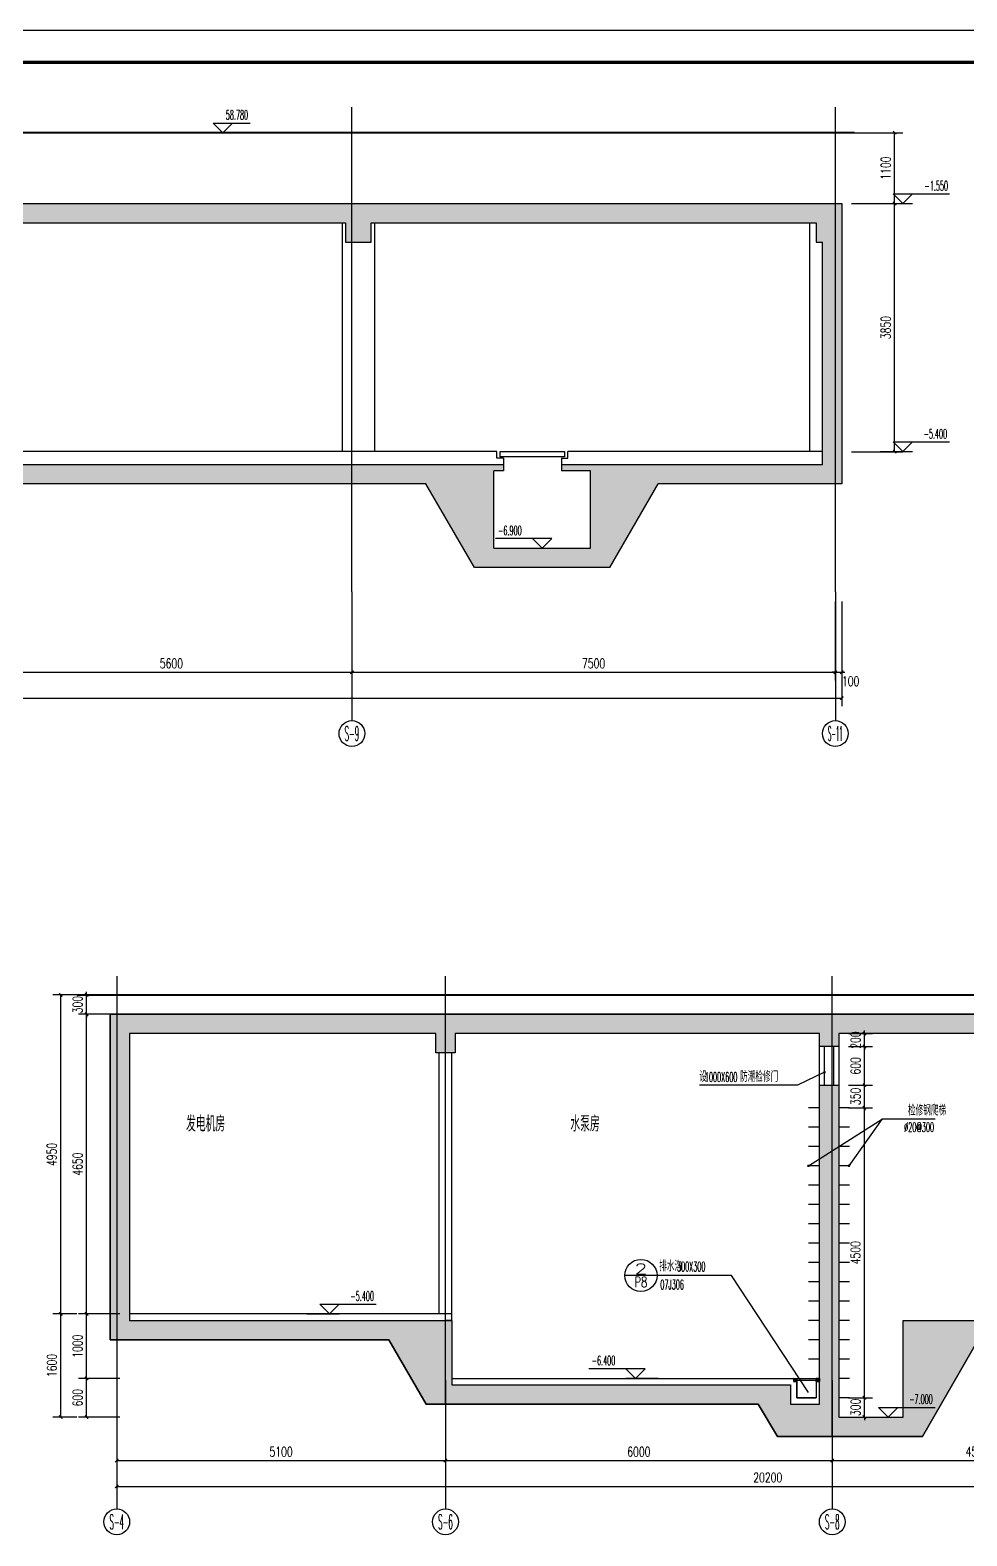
# Model space of a CAD drawing. Extents: x 0 to 2037025, y -2738621 to 0.
# Drawn here: x 1042357 to 1056890, y -1441393 to -1418026 of the extents above; entities that cross this region are included whole.
import ezdxf
from ezdxf.enums import TextEntityAlignment as Align

# ---------------------------------------------------------------- set-up
doc = ezdxf.new("R2010")
doc.units = 0
doc.header["$LTSCALE"] = 10
doc.header["$MEASUREMENT"] = 0
doc.linetypes.add('DOTE', pattern=[2.42, 2, -0.2, 0.02, -0.2])
for name, color, linetype in [('AXIS', 3, 'Continuous'), ('AXIS_TEXT', 7, 'Continuous'), ('DIM_ELEV', 3, 'Continuous'), ('DIM_IDEN', 3, 'Continuous'), ('DIM_LEAD', 3, 'Continuous'), ('DOTE', 1, 'DOTE'), ('PUB_DIM', 3, 'Continuous'), ('PUB_HATCH', 252, 'Continuous'), ('PUB_TEXT', 7, 'Continuous'), ('WALL', 4, 'Continuous'), ('WINDOW', 2, 'Continuous'), ('图框', 142, 'Continuous'), ('批量导出图层', 1, 'Continuous'), ('抹灰', 25, 'Continuous')]:
    doc.layers.add(name, color=color, linetype=linetype)
doc.styles.add('_TCH_AXIS', font='COMPLEX', dxfattribs={"bigfont": 'GBCBIG'})
doc.styles.add('_TCH_DIM', font='SIMPLEX.shx', dxfattribs={"width": 0.7, "bigfont": 'GBCBIG.shx'})
doc.styles.add('_TCH_DIM_T3', font='simplex_.ttf', dxfattribs={"width": 0.705882, "bigfont": 'GBCBIG'})
doc.styles.add('_TCH_LABEL', font='COMPLEX', dxfattribs={"bigfont": 'GBCBIG'})
doc.styles.add('COMPLEX', font='COMPLEX')
doc.dimstyles.new('_TCH_ARCH&&50', dxfattribs={"dimtxt": 148.75, "dimasz": 50, "dimexe": 125, "dimexo": 150, "dimgap": 63.125, "dimtad": 1, "dimdec": 0, "dimzin": 0, "dimdsep": 46, "dimtxsty": '_TCH_DIM_T3', "dimblk": 'ARCHTICK', "dimcen": 0.09, "dimclrt": 7, "dimazin": 2, "dimtfac": 1, "dimtdec": 0, "dimtix": 1, "dimtmove": 2, "dimatfit": 3, "dimfxl": 0, "dimtolj": 1, "dimtzin": 0, "dimarcsym": 0})

# ---------------------------------------------------------------- blocks, each defined once
blk = doc.blocks.new('图框A0')
at = {"layer": '图框'}
blk.add_lwpolyline([(0, 0), (0, 84100), (118900, 84100), (118900, 0)], close=True, dxfattribs=at)
at = {"layer": '图框', "const_width": 100}
blk.add_lwpolyline([(2500, 1000), (117900, 1000), (117900, 83100), (2500, 83100)], close=True, dxfattribs=at)
blk = doc.blocks.new('*X13')
at = {"color": 0}
for p, q in [((184345, 120324), (184495, 120474)), ((184345, 120387), (184432, 120474)), ((184345, 120451), (184368, 120474)), ((184345, 120366), (184453, 120474)), ((184345, 120430), (184389, 120474)), ((184367, 120324), (184517, 120474)), ((184409, 120324), (184545, 120460)), ((184430, 120324), (184545, 120439)), ((184473, 120324), (184545, 120396)), ((184494, 120324), (184545, 120375)), ((184536, 120324), (184545, 120333))]:
    blk.add_line(p, q, dxfattribs=at)
blk = doc.blocks.new('_ArchTick')
at = {"color": 0, "linetype": 'ByBlock', "const_width": 0.4}
blk.add_lwpolyline([(-0.5, -0.5), (0.5, 0.5)], dxfattribs=at)
blk = doc.blocks.new('*D361')
at = {"layer": 'AXIS', "color": 0, "lineweight": -2, "transparency": 16777216}
for p, q in [((1043701, -1439125), (1043701, -1440350)), ((1048801, -1439125), (1048801, -1440350)), ((1043701, -1440225), (1048801, -1440225))]:
    blk.add_line(p, q, dxfattribs=at)
at = {"layer": 'Defpoints', "color": 0, "transparency": 16777216}
for p in [(1043701, -1438975), (1048801, -1438975), (1048801, -1440225)]:
    blk.add_point(p, dxfattribs=at)
at = {"layer": 'AXIS', "color": 0, "lineweight": -2, "transparency": 16777216, "xscale": 50, "yscale": 50, "zscale": 50, "rotation": 180}
blk.add_blockref('_ArchTick', (1043701, -1440225), dxfattribs=at)
at = {"layer": 'AXIS', "color": 0, "lineweight": -2, "transparency": 16777216, "xscale": 50, "yscale": 50, "zscale": 50}
blk.add_blockref('_ArchTick', (1048801, -1440225), dxfattribs=at)
at = {"layer": 'AXIS', "color": 7, "transparency": 16777216, "insert": (1046251, -1440087), "char_height": 148.8, "attachment_point": 5, "style": '_TCH_DIM_T3'}
blk.add_mtext('\\A1;5100', dxfattribs=at)
blk = doc.blocks.new('*D362')
at = {"layer": 'AXIS', "color": 0, "lineweight": -2, "transparency": 16777216}
for p, q in [((1048801, -1439125), (1048801, -1440350)), ((1054801, -1439125), (1054801, -1440350)), ((1048801, -1440225), (1054801, -1440225))]:
    blk.add_line(p, q, dxfattribs=at)
at = {"layer": 'Defpoints', "color": 0, "transparency": 16777216}
for p in [(1048801, -1438975), (1054801, -1438975), (1054801, -1440225)]:
    blk.add_point(p, dxfattribs=at)
at = {"layer": 'AXIS', "color": 0, "lineweight": -2, "transparency": 16777216, "xscale": 50, "yscale": 50, "zscale": 50, "rotation": 180}
blk.add_blockref('_ArchTick', (1048801, -1440225), dxfattribs=at)
at = {"layer": 'AXIS', "color": 0, "lineweight": -2, "transparency": 16777216, "xscale": 50, "yscale": 50, "zscale": 50}
blk.add_blockref('_ArchTick', (1054801, -1440225), dxfattribs=at)
at = {"layer": 'AXIS', "color": 7, "transparency": 16777216, "insert": (1051801, -1440087), "char_height": 148.8, "attachment_point": 5, "style": '_TCH_DIM_T3'}
blk.add_mtext('\\A1;6000', dxfattribs=at)
blk = doc.blocks.new('*D363')
at = {"layer": 'AXIS', "color": 0, "lineweight": -2, "transparency": 16777216}
for p, q in [((1054801, -1439125), (1054801, -1440350)), ((1059301, -1439125), (1059301, -1440350)), ((1054801, -1440225), (1059301, -1440225))]:
    blk.add_line(p, q, dxfattribs=at)
at = {"layer": 'Defpoints', "color": 0, "transparency": 16777216}
for p in [(1054801, -1438975), (1059301, -1438975), (1059301, -1440225)]:
    blk.add_point(p, dxfattribs=at)
at = {"layer": 'AXIS', "color": 0, "lineweight": -2, "transparency": 16777216, "xscale": 50, "yscale": 50, "zscale": 50, "rotation": 180}
blk.add_blockref('_ArchTick', (1054801, -1440225), dxfattribs=at)
at = {"layer": 'AXIS', "color": 0, "lineweight": -2, "transparency": 16777216, "xscale": 50, "yscale": 50, "zscale": 50}
blk.add_blockref('_ArchTick', (1059301, -1440225), dxfattribs=at)
at = {"layer": 'AXIS', "color": 7, "transparency": 16777216, "insert": (1057051, -1440085), "char_height": 148.8, "attachment_point": 5, "style": '_TCH_DIM_T3'}
blk.add_mtext('\\A1;4500', dxfattribs=at)
blk = doc.blocks.new('*D365')
at = {"layer": 'AXIS', "color": 0, "lineweight": -2, "transparency": 16777216}
for p, q in [((1043701, -1439125), (1043701, -1440750)), ((1063901, -1439125), (1063901, -1440750)), ((1043701, -1440625), (1063901, -1440625))]:
    blk.add_line(p, q, dxfattribs=at)
at = {"layer": 'Defpoints', "color": 0, "transparency": 16777216}
for p in [(1043701, -1438975), (1063901, -1438975), (1063901, -1440625)]:
    blk.add_point(p, dxfattribs=at)
at = {"layer": 'AXIS', "color": 0, "lineweight": -2, "transparency": 16777216, "xscale": 50, "yscale": 50, "zscale": 50, "rotation": 180}
blk.add_blockref('_ArchTick', (1043701, -1440625), dxfattribs=at)
at = {"layer": 'AXIS', "color": 0, "lineweight": -2, "transparency": 16777216, "xscale": 50, "yscale": 50, "zscale": 50}
blk.add_blockref('_ArchTick', (1063901, -1440625), dxfattribs=at)
at = {"layer": 'AXIS', "color": 7, "transparency": 16777216, "insert": (1053801, -1440487), "char_height": 148.8, "attachment_point": 5, "style": '_TCH_DIM_T3'}
blk.add_mtext('\\A1;20200', dxfattribs=at)
blk = doc.blocks.new('*D373')
at = {"layer": 'AXIS', "color": 0, "lineweight": -2, "transparency": 16777216}
for p, q in [((1041749, -1426892), (1041749, -1428117)), ((1047349, -1426892), (1047349, -1428117)), ((1041749, -1427992), (1047349, -1427992))]:
    blk.add_line(p, q, dxfattribs=at)
at = {"layer": 'Defpoints', "color": 0, "transparency": 16777216}
for p in [(1041749, -1426742), (1047349, -1426742), (1047349, -1427992)]:
    blk.add_point(p, dxfattribs=at)
at = {"layer": 'AXIS', "color": 0, "lineweight": -2, "transparency": 16777216, "xscale": 50, "yscale": 50, "zscale": 50, "rotation": 180}
blk.add_blockref('_ArchTick', (1041749, -1427992), dxfattribs=at)
at = {"layer": 'AXIS', "color": 0, "lineweight": -2, "transparency": 16777216, "xscale": 50, "yscale": 50, "zscale": 50}
blk.add_blockref('_ArchTick', (1047349, -1427992), dxfattribs=at)
at = {"layer": 'AXIS', "color": 7, "transparency": 16777216, "insert": (1044549, -1427854), "char_height": 148.8, "attachment_point": 5, "style": '_TCH_DIM_T3'}
blk.add_mtext('\\A1;5600', dxfattribs=at)
blk = doc.blocks.new('*D374')
at = {"layer": 'AXIS', "color": 0, "lineweight": -2, "transparency": 16777216}
for p, q in [((1047349, -1426892), (1047349, -1428117)), ((1054849, -1426892), (1054849, -1428117)), ((1047349, -1427992), (1054849, -1427992))]:
    blk.add_line(p, q, dxfattribs=at)
at = {"layer": 'Defpoints', "color": 0, "transparency": 16777216}
for p in [(1047349, -1426742), (1054849, -1426742), (1054849, -1427992)]:
    blk.add_point(p, dxfattribs=at)
at = {"layer": 'AXIS', "color": 0, "lineweight": -2, "transparency": 16777216, "xscale": 50, "yscale": 50, "zscale": 50, "rotation": 180}
blk.add_blockref('_ArchTick', (1047349, -1427992), dxfattribs=at)
at = {"layer": 'AXIS', "color": 0, "lineweight": -2, "transparency": 16777216, "xscale": 50, "yscale": 50, "zscale": 50}
blk.add_blockref('_ArchTick', (1054849, -1427992), dxfattribs=at)
at = {"layer": 'AXIS', "color": 7, "transparency": 16777216, "insert": (1051099, -1427854), "char_height": 148.8, "attachment_point": 5, "style": '_TCH_DIM_T3'}
blk.add_mtext('\\A1;7500', dxfattribs=at)
blk = doc.blocks.new('*D375')
at = {"layer": 'AXIS', "color": 0, "lineweight": -2, "transparency": 16777216}
for p, q in [((1054849, -1426892), (1054849, -1428117)), ((1054949, -1426892), (1054949, -1428117)), ((1054849, -1427992), (1054799, -1427992)), ((1054849, -1427992), (1054949, -1427992)), ((1054949, -1427992), (1054999, -1427992))]:
    blk.add_line(p, q, dxfattribs=at)
at = {"layer": 'Defpoints', "color": 0, "transparency": 16777216}
for p in [(1054849, -1426742), (1054949, -1426742), (1054949, -1427992)]:
    blk.add_point(p, dxfattribs=at)
at = {"layer": 'AXIS', "color": 0, "lineweight": -2, "transparency": 16777216, "xscale": 50, "yscale": 50, "zscale": 50}
blk.add_blockref('_ArchTick', (1054849, -1427992), dxfattribs=at)
at = {"layer": 'AXIS', "color": 0, "lineweight": -2, "transparency": 16777216, "xscale": 50, "yscale": 50, "zscale": 50, "rotation": 180}
blk.add_blockref('_ArchTick', (1054949, -1427992), dxfattribs=at)
at = {"layer": 'AXIS', "color": 7, "transparency": 16777216, "insert": (1055087, -1428130), "char_height": 148.8, "attachment_point": 5, "style": '_TCH_DIM_T3'}
blk.add_mtext('\\A1;100', dxfattribs=at)
blk = doc.blocks.new('*D376')
at = {"layer": 'AXIS', "color": 0, "lineweight": -2, "transparency": 16777216}
for p, q in [((1021049, -1426892), (1021049, -1428517)), ((1054949, -1426892), (1054949, -1428517)), ((1021049, -1428392), (1054949, -1428392))]:
    blk.add_line(p, q, dxfattribs=at)
at = {"layer": 'Defpoints', "color": 0, "transparency": 16777216}
for p in [(1021049, -1426742), (1054949, -1426742), (1054949, -1428392)]:
    blk.add_point(p, dxfattribs=at)
at = {"layer": 'AXIS', "color": 0, "lineweight": -2, "transparency": 16777216, "xscale": 50, "yscale": 50, "zscale": 50, "rotation": 180}
blk.add_blockref('_ArchTick', (1021049, -1428392), dxfattribs=at)
at = {"layer": 'AXIS', "color": 0, "lineweight": -2, "transparency": 16777216, "xscale": 50, "yscale": 50, "zscale": 50}
blk.add_blockref('_ArchTick', (1054949, -1428392), dxfattribs=at)
at = {"layer": 'AXIS', "color": 7, "transparency": 16777216, "insert": (1037999, -1428254), "char_height": 148.8, "attachment_point": 5, "style": '_TCH_DIM_T3'}
blk.add_mtext('\\A1;33900', dxfattribs=at)
blk = doc.blocks.new('*D563')
at = {"layer": 'Defpoints', "color": 0, "transparency": 16777216}
for p in [(1054949, -1419618), (1055769, -1419618), (1054949, -1420718)]:
    blk.add_point(p, dxfattribs=at)
at = {"layer": 'PUB_DIM', "color": 0, "lineweight": -2, "transparency": 16777216}
for p, q in [((1055099, -1419618), (1055894, -1419618)), ((1055769, -1420718), (1055769, -1419618)), ((1055099, -1420718), (1055894, -1420718))]:
    blk.add_line(p, q, dxfattribs=at)
at = {"layer": 'PUB_DIM', "color": 0, "lineweight": -2, "transparency": 16777216, "xscale": 50, "yscale": 50, "zscale": 50}
for p, rotation in [((1055769, -1419618), 90), ((1055769, -1420718), 270)]:
    blk.add_blockref('_ArchTick', p, dxfattribs=dict(at, rotation=rotation))
at = {"layer": 'PUB_DIM', "color": 7, "transparency": 16777216, "insert": (1055631, -1420168), "char_height": 148.8, "attachment_point": 5, "rotation": 90, "style": '_TCH_DIM_T3'}
blk.add_mtext('\\A1;1100', dxfattribs=at)
blk = doc.blocks.new('*D564')
at = {"layer": 'Defpoints', "color": 0, "transparency": 16777216}
for p in [(1054949, -1420718), (1055769, -1420718), (1054949, -1424568)]:
    blk.add_point(p, dxfattribs=at)
at = {"layer": 'PUB_DIM', "color": 0, "lineweight": -2, "transparency": 16777216}
for p, q in [((1055099, -1420718), (1055894, -1420718)), ((1055769, -1424568), (1055769, -1420718)), ((1055099, -1424568), (1055894, -1424568))]:
    blk.add_line(p, q, dxfattribs=at)
at = {"layer": 'PUB_DIM', "color": 0, "lineweight": -2, "transparency": 16777216, "xscale": 50, "yscale": 50, "zscale": 50}
for p, rotation in [((1055769, -1420718), 90), ((1055769, -1424568), 270)]:
    blk.add_blockref('_ArchTick', p, dxfattribs=dict(at, rotation=rotation))
at = {"layer": 'PUB_DIM', "color": 7, "transparency": 16777216, "insert": (1055631, -1422643), "char_height": 148.8, "attachment_point": 5, "rotation": 90, "style": '_TCH_DIM_T3'}
blk.add_mtext('\\A1;3850', dxfattribs=at)
blk = doc.blocks.new('*D606')
at = {"layer": 'Defpoints', "color": 0, "transparency": 16777216}
for p in [(1054901, -1433599), (1055301, -1433599), (1054901, -1433799)]:
    blk.add_point(p, dxfattribs=at)
at = {"layer": 'PUB_DIM', "color": 0, "lineweight": -2, "transparency": 16777216}
for p, q in [((1055301, -1433599), (1055301, -1433549)), ((1055051, -1433599), (1055426, -1433599)), ((1055301, -1433799), (1055301, -1433599)), ((1055051, -1433799), (1055426, -1433799)), ((1055301, -1433799), (1055301, -1433849))]:
    blk.add_line(p, q, dxfattribs=at)
at = {"layer": 'PUB_DIM', "color": 0, "lineweight": -2, "transparency": 16777216, "xscale": 50, "yscale": 50, "zscale": 50}
for p, rotation in [((1055301, -1433599), 270), ((1055301, -1433799), 90)]:
    blk.add_blockref('_ArchTick', p, dxfattribs=dict(at, rotation=rotation))
at = {"layer": 'PUB_DIM', "color": 7, "transparency": 16777216, "insert": (1055163, -1433699), "char_height": 148.8, "attachment_point": 5, "rotation": 90, "style": '_TCH_DIM_T3'}
blk.add_mtext('\\A1;200', dxfattribs=at)
blk = doc.blocks.new('*D607')
at = {"layer": 'Defpoints', "color": 0, "transparency": 16777216}
for p in [(1054901, -1433799), (1055301, -1433799), (1054901, -1434399)]:
    blk.add_point(p, dxfattribs=at)
at = {"layer": 'PUB_DIM', "color": 0, "lineweight": -2, "transparency": 16777216}
for p, q in [((1055051, -1433799), (1055426, -1433799)), ((1055301, -1434399), (1055301, -1433799)), ((1055051, -1434399), (1055426, -1434399))]:
    blk.add_line(p, q, dxfattribs=at)
at = {"layer": 'PUB_DIM', "color": 0, "lineweight": -2, "transparency": 16777216, "xscale": 50, "yscale": 50, "zscale": 50}
for p, rotation in [((1055301, -1433799), 90), ((1055301, -1434399), 270)]:
    blk.add_blockref('_ArchTick', p, dxfattribs=dict(at, rotation=rotation))
at = {"layer": 'PUB_DIM', "color": 7, "transparency": 16777216, "insert": (1055163, -1434099), "char_height": 148.8, "attachment_point": 5, "rotation": 90, "style": '_TCH_DIM_T3'}
blk.add_mtext('\\A1;600', dxfattribs=at)
blk = doc.blocks.new('*D608')
at = {"layer": 'Defpoints', "color": 0, "transparency": 16777216}
for p in [(1054901, -1434399), (1055301, -1434399), (1054901, -1434749)]:
    blk.add_point(p, dxfattribs=at)
at = {"layer": 'PUB_DIM', "color": 0, "lineweight": -2, "transparency": 16777216}
for p, q in [((1055051, -1434399), (1055426, -1434399)), ((1055301, -1434399), (1055301, -1434349)), ((1055301, -1434749), (1055301, -1434399)), ((1055051, -1434749), (1055426, -1434749)), ((1055301, -1434749), (1055301, -1434799))]:
    blk.add_line(p, q, dxfattribs=at)
at = {"layer": 'PUB_DIM', "color": 0, "lineweight": -2, "transparency": 16777216, "xscale": 50, "yscale": 50, "zscale": 50}
for p, rotation in [((1055301, -1434399), 270), ((1055301, -1434749), 90)]:
    blk.add_blockref('_ArchTick', p, dxfattribs=dict(at, rotation=rotation))
at = {"layer": 'PUB_DIM', "color": 7, "transparency": 16777216, "insert": (1055163, -1434574), "char_height": 148.8, "attachment_point": 5, "rotation": 90, "style": '_TCH_DIM_T3'}
blk.add_mtext('\\A1;350', dxfattribs=at)
blk = doc.blocks.new('*D609')
at = {"layer": 'Defpoints', "color": 0, "transparency": 16777216}
for p in [(1054901, -1434749), (1055301, -1434749), (1054901, -1439249)]:
    blk.add_point(p, dxfattribs=at)
at = {"layer": 'PUB_DIM', "color": 0, "lineweight": -2, "transparency": 16777216}
for p, q in [((1055051, -1434749), (1055426, -1434749)), ((1055301, -1439249), (1055301, -1434749)), ((1055051, -1439249), (1055426, -1439249))]:
    blk.add_line(p, q, dxfattribs=at)
at = {"layer": 'PUB_DIM', "color": 0, "lineweight": -2, "transparency": 16777216, "xscale": 50, "yscale": 50, "zscale": 50}
for p, rotation in [((1055301, -1434749), 90), ((1055301, -1439249), 270)]:
    blk.add_blockref('_ArchTick', p, dxfattribs=dict(at, rotation=rotation))
at = {"layer": 'PUB_DIM', "color": 7, "transparency": 16777216, "insert": (1055162, -1436999), "char_height": 148.8, "attachment_point": 5, "rotation": 90, "style": '_TCH_DIM_T3'}
blk.add_mtext('\\A1;4500', dxfattribs=at)
blk = doc.blocks.new('*D610')
at = {"layer": 'Defpoints', "color": 0, "transparency": 16777216}
for p in [(1054901, -1439249), (1055301, -1439249), (1054901, -1439549)]:
    blk.add_point(p, dxfattribs=at)
at = {"layer": 'PUB_DIM', "color": 0, "lineweight": -2, "transparency": 16777216}
for p, q in [((1055051, -1439249), (1055426, -1439249)), ((1055301, -1439249), (1055301, -1439199)), ((1055301, -1439549), (1055301, -1439249)), ((1055051, -1439549), (1055426, -1439549)), ((1055301, -1439549), (1055301, -1439599))]:
    blk.add_line(p, q, dxfattribs=at)
at = {"layer": 'PUB_DIM', "color": 0, "lineweight": -2, "transparency": 16777216, "xscale": 50, "yscale": 50, "zscale": 50}
for p, rotation in [((1055301, -1439249), 270), ((1055301, -1439549), 90)]:
    blk.add_blockref('_ArchTick', p, dxfattribs=dict(at, rotation=rotation))
at = {"layer": 'PUB_DIM', "color": 7, "transparency": 16777216, "insert": (1055163, -1439399), "char_height": 148.8, "attachment_point": 5, "rotation": 90, "style": '_TCH_DIM_T3'}
blk.add_mtext('\\A1;300', dxfattribs=at)
blk = doc.blocks.new('*D611')
at = {"layer": 'Defpoints', "color": 0, "transparency": 16777216}
for p in [(1042833, -1437949), (1043233, -1437949), (1043233, -1439549)]:
    blk.add_point(p, dxfattribs=at)
at = {"layer": 'PUB_DIM', "color": 0, "lineweight": -2, "transparency": 16777216}
for p, q in [((1043083, -1437949), (1042708, -1437949)), ((1042833, -1439549), (1042833, -1437949)), ((1043083, -1439549), (1042708, -1439549))]:
    blk.add_line(p, q, dxfattribs=at)
at = {"layer": 'PUB_DIM', "color": 0, "lineweight": -2, "transparency": 16777216, "xscale": 50, "yscale": 50, "zscale": 50}
for p, rotation in [((1042833, -1437949), 90), ((1042833, -1439549), 270)]:
    blk.add_blockref('_ArchTick', p, dxfattribs=dict(at, rotation=rotation))
at = {"layer": 'PUB_DIM', "color": 7, "transparency": 16777216, "insert": (1042694, -1438749), "char_height": 148.8, "attachment_point": 5, "rotation": 90, "style": '_TCH_DIM_T3'}
blk.add_mtext('\\A1;1600', dxfattribs=at)
blk = doc.blocks.new('*D612')
at = {"layer": 'Defpoints', "color": 0, "transparency": 16777216}
for p in [(1042833, -1432999), (1043233, -1432999), (1043233, -1437949)]:
    blk.add_point(p, dxfattribs=at)
at = {"layer": 'PUB_DIM', "color": 0, "lineweight": -2, "transparency": 16777216}
for p, q in [((1043083, -1432999), (1042708, -1432999)), ((1042833, -1437949), (1042833, -1432999)), ((1043083, -1437949), (1042708, -1437949))]:
    blk.add_line(p, q, dxfattribs=at)
at = {"layer": 'PUB_DIM', "color": 0, "lineweight": -2, "transparency": 16777216, "xscale": 50, "yscale": 50, "zscale": 50}
for p, rotation in [((1042833, -1432999), 90), ((1042833, -1437949), 270)]:
    blk.add_blockref('_ArchTick', p, dxfattribs=dict(at, rotation=rotation))
at = {"layer": 'PUB_DIM', "color": 7, "transparency": 16777216, "insert": (1042693, -1435474), "char_height": 148.8, "attachment_point": 5, "rotation": 90, "style": '_TCH_DIM_T3'}
blk.add_mtext('\\A1;4950', dxfattribs=at)
blk = doc.blocks.new('*D613')
at = {"layer": 'Defpoints', "color": 0, "transparency": 16777216}
for p in [(1043233, -1438949), (1043901, -1438949), (1043901, -1439549)]:
    blk.add_point(p, dxfattribs=at)
at = {"layer": 'PUB_DIM', "color": 0, "lineweight": -2, "transparency": 16777216}
for p, q in [((1043751, -1438949), (1043108, -1438949)), ((1043233, -1439549), (1043233, -1438949)), ((1043751, -1439549), (1043108, -1439549))]:
    blk.add_line(p, q, dxfattribs=at)
at = {"layer": 'PUB_DIM', "color": 0, "lineweight": -2, "transparency": 16777216, "xscale": 50, "yscale": 50, "zscale": 50}
for p, rotation in [((1043233, -1438949), 90), ((1043233, -1439549), 270)]:
    blk.add_blockref('_ArchTick', p, dxfattribs=dict(at, rotation=rotation))
at = {"layer": 'PUB_DIM', "color": 7, "transparency": 16777216, "insert": (1043094, -1439249), "char_height": 148.8, "attachment_point": 5, "rotation": 90, "style": '_TCH_DIM_T3'}
blk.add_mtext('\\A1;600', dxfattribs=at)
blk = doc.blocks.new('*D614')
at = {"layer": 'Defpoints', "color": 0, "transparency": 16777216}
for p in [(1043233, -1437949), (1043901, -1437949), (1043901, -1438949)]:
    blk.add_point(p, dxfattribs=at)
at = {"layer": 'PUB_DIM', "color": 0, "lineweight": -2, "transparency": 16777216}
for p, q in [((1043751, -1437949), (1043108, -1437949)), ((1043233, -1438949), (1043233, -1437949)), ((1043751, -1438949), (1043108, -1438949))]:
    blk.add_line(p, q, dxfattribs=at)
at = {"layer": 'PUB_DIM', "color": 0, "lineweight": -2, "transparency": 16777216, "xscale": 50, "yscale": 50, "zscale": 50}
for p, rotation in [((1043233, -1437949), 90), ((1043233, -1438949), 270)]:
    blk.add_blockref('_ArchTick', p, dxfattribs=dict(at, rotation=rotation))
at = {"layer": 'PUB_DIM', "color": 7, "transparency": 16777216, "insert": (1043094, -1438449), "char_height": 148.8, "attachment_point": 5, "rotation": 90, "style": '_TCH_DIM_T3'}
blk.add_mtext('\\A1;1000', dxfattribs=at)
blk = doc.blocks.new('*D615')
at = {"layer": 'Defpoints', "color": 0, "transparency": 16777216}
for p in [(1043233, -1433299), (1043901, -1433299), (1043901, -1437949)]:
    blk.add_point(p, dxfattribs=at)
at = {"layer": 'PUB_DIM', "color": 0, "lineweight": -2, "transparency": 16777216}
for p, q in [((1043751, -1433299), (1043108, -1433299)), ((1043233, -1437949), (1043233, -1433299)), ((1043751, -1437949), (1043108, -1437949))]:
    blk.add_line(p, q, dxfattribs=at)
at = {"layer": 'PUB_DIM', "color": 0, "lineweight": -2, "transparency": 16777216, "xscale": 50, "yscale": 50, "zscale": 50}
for p, rotation in [((1043233, -1433299), 90), ((1043233, -1437949), 270)]:
    blk.add_blockref('_ArchTick', p, dxfattribs=dict(at, rotation=rotation))
at = {"layer": 'PUB_DIM', "color": 7, "transparency": 16777216, "insert": (1043093, -1435624), "char_height": 148.8, "attachment_point": 5, "rotation": 90, "style": '_TCH_DIM_T3'}
blk.add_mtext('\\A1;4650', dxfattribs=at)
blk = doc.blocks.new('*D616')
at = {"layer": 'Defpoints', "color": 0, "transparency": 16777216}
for p in [(1043233, -1432999), (1043901, -1432999), (1043901, -1433299)]:
    blk.add_point(p, dxfattribs=at)
at = {"layer": 'PUB_DIM', "color": 0, "lineweight": -2, "transparency": 16777216}
for p, q in [((1043751, -1432999), (1043108, -1432999)), ((1043233, -1432999), (1043233, -1432949)), ((1043233, -1433299), (1043233, -1432999)), ((1043751, -1433299), (1043108, -1433299)), ((1043233, -1433299), (1043233, -1433349))]:
    blk.add_line(p, q, dxfattribs=at)
at = {"layer": 'PUB_DIM', "color": 0, "lineweight": -2, "transparency": 16777216, "xscale": 50, "yscale": 50, "zscale": 50}
for p, rotation in [((1043233, -1432999), 270), ((1043233, -1433299), 90)]:
    blk.add_blockref('_ArchTick', p, dxfattribs=dict(at, rotation=rotation))
at = {"layer": 'PUB_DIM', "color": 7, "transparency": 16777216, "insert": (1043094, -1433149), "char_height": 148.8, "attachment_point": 5, "rotation": 90, "style": '_TCH_DIM_T3'}
blk.add_mtext('\\A1;300', dxfattribs=at)
blk = doc.blocks.new('_AXISO')
blk.add_circle((0, 0), 0.5)
at = {"layer": 'AXIS_TEXT', "style": 'COMPLEX', "width": 1.041667}
blk.add_attdef('A', text='', height=0.56, dxfattribs=at).set_placement((-0.25, -0.28), (0.25, -0.28), align=Align.FIT)

msp = doc.modelspace()

# ---------------------------------------------------------------- hatches: boundary and pattern name
at = {"layer": 'PUB_HATCH'}
h = msp.add_hatch(dxfattribs=at)
h.set_pattern_fill('钢筋混凝土', color=256, scale=50)
h.set_pattern_definition([(45, (0, 0), (-88.388348, 88.388348), []), (50, (0, 0), (358.63009, -31.376067), [37.5, -412.5]), (355, (0, 0), (-69.37567, 376.09607), [30, -330]), (100.4514, (29.9, -2.6), (289.25469, 344.71977), [31.870095, -350.571056]), (46.1842, (0, 100), (533.62052, -82.75951), [56.25, -618.75]), (96.6356, (44.47, 93.1), (467.33135, 487.05894), [47.80514, -525.8565]), (351.1842, (0, 100), (467.33097, 487.0593), [45, -495]), (21, (50, 75), (298.453526, -201.309445), [37.5, -412.5]), (326, (50, 75), (121.657666, 362.57502), [30, -330]), (71.4514, (74.87, 58.22), (420.111314, 161.26525), [31.870095, -350.571056]), (37.5, (0, 0), (6.079928, 166.446927), [0, -326, 0, -335, 0, -331.25]), (7.5, (0, 0), (131.534769, 197.205856), [0, -191, 0, -318.5, 0, -126.25]), (327.5, (-111.5, 0), (266.911218, -11.277436), [0, -125, 0, -390, 0, -517.5]), (317.5, (-161.5, 0), (291.593085, 50.05249), [0, -162.5, 0, -259, 0, -367.5])])
h.paths.add_polyline_path([(1054949.5, -1420717.8), (1032199.5, -1420717.8), (1032199.5, -1421417.8), (1021049.5, -1421417.8), (1021049.5, -1425067.8), (1048498.9, -1425067.8), (1049249.5, -1426367.8), (1051349.5, -1426367.8), (1052100, -1425067.8), (1054949.5, -1425067.8)])
h.paths.add_polyline_path([(1047249.5, -1421017.8), (1047249.5, -1421317.8), (1047649.5, -1421317.8), (1047649.5, -1421017.8), (1051649.5, -1421017.8), (1052049.5, -1421017.8), (1054549.5, -1421017.8), (1054549.5, -1421317.8), (1054649.5, -1421317.8), (1054649.5, -1424767.8), (1050599.5, -1424767.8), (1050599.5, -1424867.8), (1051049.5, -1424867.8), (1051049.5, -1426067.8), (1049549.5, -1426067.8), (1049549.5, -1424867.8), (1049699.5, -1424867.8), (1049699.5, -1424767.8), (1034799.5, -1424767.8), (1034799.5, -1424567.8), (1034499.5, -1424567.8), (1034499.5, -1424767.8), (1032499.5, -1424767.8), (1032499.5, -1424567.8), (1032199.5, -1424567.8), (1032199.5, -1424767.8), (1021349.5, -1424767.8), (1021349.5, -1422017.8), (1021449.5, -1422017.8), (1021449.5, -1421717.8), (1024049.5, -1421717.8), (1024049.5, -1422017.8), (1024449.5, -1422017.8), (1024449.5, -1421717.8), (1027849.5, -1421717.8), (1028249.5, -1421717.8), (1032199.5, -1421717.8), (1032199.5, -1421967.8), (1032499.5, -1421967.8), (1032499.5, -1421317.8), (1032599.5, -1421317.8), (1032599.5, -1421017.8), (1034499.5, -1421017.8), (1034499.5, -1421967.8), (1034799.5, -1421967.8), (1034799.5, -1421017.8), (1039399.5, -1421017.8), (1039399.5, -1421317.8), (1039799.5, -1421317.8), (1039799.5, -1421017.8)], flags=16)
h.paths.add_polyline_path([(1049649.5, -1424667.8), (1049649.5, -1424567.8), (1050649.5, -1424567.8), (1050649.5, -1424667.8), (1050599.5, -1424667.8), (1049699.5, -1424651.1), (1049699.5, -1424667.8)], flags=0)
h.paths.add_polyline_path([(1050449.5, -1425917.8), (1050299.5, -1426067.8), (1050149.5, -1425917.8)], flags=0)
h.paths.add_polyline_path([(1024499.5, -1424567.8), (1024499.5, -1424417.8), (1025377, -1424417.8), (1025227, -1424567.8)], flags=0)
h.paths.add_polyline_path([(1049580.5, -1425902.5), (1050039.9, -1425902.5), (1050039.9, -1425679.4), (1049580.5, -1425679.4)], flags=8)
h.paths.add_polyline_path([(1024508, -1424402.5), (1024967.4, -1424402.5), (1024967.4, -1424179.4), (1024508, -1424179.4)], flags=8)
h = msp.add_hatch(dxfattribs=at)
h.set_pattern_fill('钢筋混凝土', color=256, scale=50)
h.set_pattern_definition([(45, (5789.77, 0), (-88.388348, 88.388348), []), (50, (5789.77, 0), (358.63009, -31.376067), [37.5, -412.5]), (355, (5789.77, 0), (-69.37567, 376.09607), [30, -330]), (100.4514, (5819.65, -2.6), (289.25469, 344.71977), [31.870095, -350.571056]), (46.1842, (5789.77, 100), (533.62052, -82.75951), [56.25, -618.75]), (96.6356, (5834.24, 93.1), (467.33135, 487.05894), [47.80514, -525.8565]), (351.1842, (5789.77, 100), (467.33097, 487.0593), [45, -495]), (21, (5839.77, 75), (298.453526, -201.309445), [37.5, -412.5]), (326, (5839.77, 75), (121.657666, 362.57502), [30, -330]), (71.4514, (5864.64, 58.22), (420.111314, 161.26525), [31.870095, -350.571056]), (37.5, (5789.77, 0), (6.079928, 166.446927), [0, -326, 0, -335, 0, -331.25]), (7.5, (5789.77, 0), (131.534769, 197.205856), [0, -191, 0, -318.5, 0, -126.25]), (327.5, (5678.27, 0), (266.911218, -11.277436), [0, -125, 0, -390, 0, -517.5]), (317.5, (5628.27, 0), (291.593085, 50.05249), [0, -162.5, 0, -259, 0, -367.5])])
h.paths.add_polyline_path([(1054601.4, -1438948.6), (1054551.4, -1438948.6), (1054551.4, -1438998.6), (1054601.4, -1438998.6)], flags=0)
h.paths.add_polyline_path([(1057067.5, -1438348.6), (1064001.4, -1438348.6), (1064001.4, -1433298.6), (1043601.4, -1433298.6), (1043601.4, -1438348.6), (1047924.1, -1438348.6), (1048501.4, -1439348.6), (1053651.4, -1439348.6), (1053951.4, -1439848.6), (1056201.4, -1439848.6)])
h.paths.add_polyline_path([(1048951.4, -1433898.6), (1048951.4, -1433598.6), (1054601.4, -1433598.6), (1054601.4, -1433798.6), (1054901.4, -1433798.6), (1054901.4, -1433598.6), (1063701.4, -1433598.6), (1063701.4, -1438048.6), (1055901.4, -1438048.6), (1055901.4, -1439548.6), (1054901.4, -1439548.6), (1054901.4, -1434398.6), (1054601.4, -1434398.6), (1054601.4, -1439348.6), (1054151.4, -1439348.6), (1054151.4, -1439048.6), (1048901.4, -1439048.6), (1048901.4, -1438048.6), (1043901.4, -1438048.6), (1043901.4, -1433598.6), (1048651.4, -1433598.6), (1048651.4, -1433898.6)], flags=16)

# ---------------------------------------------------------------- linework, layer by layer
for p, q in [((1047199.5, -1421017.8), (1047199.5, -1424567.8)), ((1047699.5, -1421017.8), (1047699.5, -1424567.8)), ((1054449.5, -1421017.8), (1054449.5, -1424567.8)), ((1049599.5, -1424567.8), (1034799.5, -1424567.8)), ((1049699.5, -1424667.8), (1049699.5, -1424767.8)), ((1050599.5, -1424667.8), (1050599.5, -1424767.8)), ((1054649.5, -1424567.8), (1050699.5, -1424567.8)), ((1054211.4, -1438948.3), (1054591.4, -1438948.3)), ((1054211.4, -1438948.3), (1054211.4, -1438978.3)), ((1054211.4, -1438978.3), (1054591.4, -1438978.3)), ((1054251.4, -1438948.3), (1054251.4, -1438978.3)), ((1054551.4, -1438948.3), (1054551.4, -1438978.3)), ((1054591.4, -1438948.3), (1054591.4, -1438978.3))]:
    msp.add_line(p, q)
at = {"const_width": 30, "elevation": 61098}
msp.add_lwpolyline([(1032199.5, -1419617.8), (1055147.5, -1419617.8)], dxfattribs=at)
for points in [[(1049699.5, -1424667.8), (1049599.5, -1424667.8), (1049599.5, -1424567.8)], [(1050599.5, -1424667.8), (1050699.5, -1424667.8), (1050699.5, -1424567.8)]]:
    msp.add_lwpolyline(points)
msp.add_lwpolyline([(1049649.5, -1424567.8), (1050649.5, -1424567.8), (1050649.5, -1424650.2), (1049649.5, -1424650.2)], close=True)
for points, const_width in [([(1064938, -1432998.6), (1043083.2, -1432998.6)], 30), ([(1054431.4, -1434748.6), (1054601.4, -1434748.6)], 20), ([(1055071.4, -1434748.6), (1054901.4, -1434748.6)], 20), ([(1054431.4, -1435048.6), (1054601.4, -1435048.6)], 20), ([(1055071.4, -1435048.6), (1054901.4, -1435048.6)], 20), ([(1054431.4, -1435348.6), (1054601.4, -1435348.6)], 20), ([(1055071.4, -1435348.6), (1054901.4, -1435348.6)], 20), ([(1054431.4, -1435648.6), (1054601.4, -1435648.6)], 20), ([(1055071.4, -1435648.6), (1054901.4, -1435648.6)], 20), ([(1054431.4, -1435948.6), (1054601.4, -1435948.6)], 20), ([(1055071.4, -1435948.6), (1054901.4, -1435948.6)], 20), ([(1054431.4, -1436248.6), (1054601.4, -1436248.6)], 20), ([(1055071.4, -1436248.6), (1054901.4, -1436248.6)], 20), ([(1054431.4, -1436548.6), (1054601.4, -1436548.6)], 20), ([(1055071.4, -1436548.6), (1054901.4, -1436548.6)], 20), ([(1054431.4, -1436848.6), (1054601.4, -1436848.6)], 20), ([(1055071.4, -1436848.6), (1054901.4, -1436848.6)], 20), ([(1054431.4, -1437148.6), (1054601.4, -1437148.6)], 20), ([(1055071.4, -1437148.6), (1054901.4, -1437148.6)], 20), ([(1054431.4, -1437448.6), (1054601.4, -1437448.6)], 20), ([(1055071.4, -1437448.6), (1054901.4, -1437448.6)], 20), ([(1054431.4, -1437748.6), (1054601.4, -1437748.6)], 20), ([(1055071.4, -1437748.6), (1054901.4, -1437748.6)], 20), ([(1054431.4, -1438048.6), (1054601.4, -1438048.6)], 20), ([(1055071.4, -1438048.6), (1054901.4, -1438048.6)], 20), ([(1054431.4, -1438348.6), (1054601.4, -1438348.6)], 20), ([(1055071.4, -1438348.6), (1054901.4, -1438348.6)], 20), ([(1054431.4, -1438648.6), (1054601.4, -1438648.6)], 20), ([(1055071.4, -1438648.6), (1054901.4, -1438648.6)], 20), ([(1055071.4, -1438948.6), (1054901.4, -1438948.6)], 20), ([(1055071.4, -1439248.6), (1054901.4, -1439248.6)], 20)]:
    msp.add_lwpolyline(points, dxfattribs=dict(const_width=const_width))
for points in [[(1054201.4, -1438948.6), (1054201.4, -1438998.6), (1054251.4, -1438998.6, 0.4142136), (1054246.4, -1438993.6), (1054211.4, -1438993.6, -0.1989124), (1054207.9, -1438992.1, -0.1989124), (1054206.4, -1438988.6), (1054206.4, -1438953.6, 0.1989124), (1054205, -1438950.1, 0.1989124), (1054201.4, -1438948.6)], [(1054601.4, -1438948.6), (1054601.4, -1438998.6), (1054551.4, -1438998.6, -0.4142136), (1054556.4, -1438993.6), (1054591.4, -1438993.6, 0.1989124), (1054595, -1438992.1, 0.1989124), (1054596.4, -1438988.6), (1054596.4, -1438953.6, -0.1989124), (1054597.9, -1438950.1, -0.1989124), (1054601.4, -1438948.6)]]:
    msp.add_lwpolyline(points, format="xyb", close=True)
at = {"layer": 'AXIS'}
for p, q in [((1047349.5, -1426742.3), (1047349.5, -1428742.3)), ((1054849.5, -1426742.3), (1054849.5, -1428742.3)), ((1043701.4, -1438974.7), (1043701.4, -1440974.7)), ((1048801.4, -1438974.7), (1048801.4, -1440974.7)), ((1054801.4, -1438974.7), (1054801.4, -1440974.7))]:
    msp.add_line(p, q, dxfattribs=at)
at = {"layer": 'DIM_ELEV'}
for p, q in [((1045349.5, -1419617.8), (1045199.5, -1419467.8)), ((1045199.5, -1419467.8), (1045772.1, -1419467.8)), ((1045349.5, -1419617.8), (1045499.5, -1419467.8)), ((1055894.2, -1420717.8), (1055744.2, -1420567.8)), ((1055744.2, -1420567.8), (1056618.7, -1420567.8)), ((1055894.2, -1420717.8), (1056044.2, -1420567.8)), ((1055544.2, -1420717.8), (1056044.2, -1420717.8)), ((1055894.2, -1424567.8), (1055744.2, -1424417.8)), ((1055744.2, -1424417.8), (1056618.7, -1424417.8)), ((1055894.2, -1424567.8), (1056044.2, -1424417.8)), ((1055544.2, -1424567.8), (1056044.2, -1424567.8)), ((1050449.5, -1425917.8), (1049575, -1425917.8)), ((1050299.5, -1426067.8), (1050149.5, -1425917.8)), ((1050299.5, -1426067.8), (1050449.5, -1425917.8)), ((1046651.4, -1437948.6), (1047151.4, -1437948.6)), ((1047001.4, -1437948.6), (1046851.4, -1437798.6)), ((1046851.4, -1437798.6), (1047725.9, -1437798.6)), ((1047001.4, -1437948.6), (1047151.4, -1437798.6)), ((1051901.4, -1438798.6), (1051026.9, -1438798.6)), ((1051751.4, -1438948.6), (1051601.4, -1438798.6)), ((1051751.4, -1438948.6), (1051901.4, -1438798.6)), ((1052101.4, -1438948.6), (1051601.4, -1438948.6)), ((1055671.2, -1439548.6), (1055521.2, -1439398.6)), ((1055521.2, -1439398.6), (1056395.7, -1439398.6)), ((1055671.2, -1439548.6), (1055821.2, -1439398.6)), ((1055321.2, -1439548.6), (1055821.2, -1439548.6))]:
    msp.add_line(p, q, dxfattribs=at)
at = {"layer": 'DIM_IDEN'}
for p, q in [((1052082.7, -1437352), (1051582.7, -1437352)), ((1053240, -1437352), (1052082.7, -1437352)), ((1054432.6, -1439166.6), (1053240, -1437352))]:
    msp.add_line(p, q, dxfattribs=at)
for centre, radius in [((1051832.7, -1437352), 250), ((1054432.6, -1439166.6), 0)]:
    msp.add_circle(centre, radius, dxfattribs=at)
at = {"layer": 'DIM_LEAD'}
for p, q in [((1054681.4, -1434198.6), (1054261.7, -1434400.1)), ((1054261.7, -1434400.1), (1052739.8, -1434400.1)), ((1054431.4, -1435651.1), (1055581.9, -1434923.5)), ((1055061.8, -1435648.6), (1055581.9, -1434923.5)), ((1055581.9, -1434923.5), (1056396.6, -1434923.5))]:
    msp.add_line(p, q, dxfattribs=at)
at = {"layer": 'DIM_LEAD', "const_width": 20}
for points in [[(1054690.5, -1434194.3, 1), (1054672.4, -1434202.9, 1)], [(1054423, -1435656.5, 1), (1054439.9, -1435645.8, 1)], [(1055055.9, -1435656.7, 1), (1055067.6, -1435640.5, 1)]]:
    msp.add_lwpolyline(points, format="xyb", close=True, dxfattribs=at)
at = {"layer": 'DOTE'}
for p, q in [((1047349.5, -1426742.3), (1047349.5, -1419222.5)), ((1054849.5, -1426742.3), (1054849.5, -1419222.5)), ((1043702.2, -1432704.7), (1043702.2, -1439240.9)), ((1048801.4, -1439340.9), (1048801.4, -1432704.7)), ((1054801.4, -1439840.9), (1054801.4, -1432704.7))]:
    msp.add_line(p, q, dxfattribs=at)
at = {"layer": 'WALL'}
for p, q in [((1032199.5, -1420717.8), (1054949.5, -1420717.8)), ((1054949.5, -1420717.8), (1054949.5, -1425067.8)), ((1039799.5, -1421017.8), (1047249.5, -1421017.8)), ((1047649.5, -1421017.8), (1051649.5, -1421017.8)), ((1052049.5, -1421017.8), (1054549.5, -1421017.8)), ((1054649.5, -1424767.8), (1054649.5, -1421317.8)), ((1034799.5, -1424767.8), (1049699.5, -1424767.8)), ((1049699.5, -1424867.8), (1049549.5, -1424867.8)), ((1049549.5, -1426067.8), (1049549.5, -1424867.8)), ((1049699.5, -1424767.8), (1049699.5, -1424867.8)), ((1050599.5, -1424767.8), (1054649.5, -1424767.8)), ((1050599.5, -1424767.8), (1050599.5, -1424867.8)), ((1051049.5, -1424867.8), (1050599.5, -1424867.8)), ((1051049.5, -1426067.8), (1051049.5, -1424867.8)), ((1048498.9, -1425067.8), (1021049.5, -1425067.8)), ((1049249.5, -1426367.8), (1048498.9, -1425067.8)), ((1051349.5, -1426367.8), (1052100, -1425067.8)), ((1054949.5, -1425067.8), (1052100, -1425067.8)), ((1049549.5, -1426067.8), (1051049.5, -1426067.8)), ((1051349.5, -1426367.8), (1049249.5, -1426367.8)), ((1048701.4, -1437948.6), (1048701.4, -1433898.6)), ((1048901.4, -1438048.6), (1048901.4, -1433898.6)), ((1054901.4, -1433798.6), (1054601.4, -1433798.6)), ((1048901.4, -1437948.6), (1043901.4, -1437948.6)), ((1048901.4, -1438048.6), (1048801.4, -1438048.6)), ((1048901.4, -1438048.6), (1048801.4, -1438048.6)), ((1048901.4, -1438948.6), (1054601.4, -1438948.6)), ((1054201.4, -1438968.6), (1054201.4, -1438998.6)), ((1054251.4, -1438998.6), (1054201.4, -1438998.6)), ((1054251.4, -1438998.6), (1054251.4, -1439248.6)), ((1054551.4, -1438998.6), (1054551.4, -1439248.6)), ((1054551.4, -1438998.6), (1054601.4, -1438998.6)), ((1054601.4, -1438968.6), (1054601.4, -1438998.6)), ((1053951.4, -1439848.6), (1053651.4, -1439348.6)), ((1054251.4, -1439248.6), (1054551.4, -1439248.6))]:
    msp.add_line(p, q, dxfattribs=at)
for points in [[(1047249.5, -1421017.8), (1047249.5, -1421317.8), (1047649.5, -1421317.8), (1047649.5, -1421017.8)], [(1051649.5, -1421017.8), (1051649.5, -1421017.8), (1052049.5, -1421017.8), (1052049.5, -1421017.8)], [(1054549.5, -1421017.8), (1054549.5, -1421317.8), (1054649.5, -1421317.8)], [(1054949.5, -1421017.8), (1054949.5, -1421017.8)], [(1043601.4, -1438348.6), (1043601.4, -1433298.6), (1064001.4, -1433298.6), (1064001.4, -1438348.6), (1057067.5, -1438348.6), (1056201.4, -1439848.6), (1053951.4, -1439848.6)], [(1053651.4, -1439348.6), (1048501.4, -1439348.6), (1047924.1, -1438348.6), (1043601.4, -1438348.6)]]:
    msp.add_lwpolyline(points, dxfattribs=at)
for points in [[(1057067.5, -1438348.6), (1064001.4, -1438348.6), (1064001.4, -1433298.6), (1043601.4, -1433298.6), (1043601.4, -1438348.6), (1047924.1, -1438348.6), (1048501.4, -1439348.6), (1053651.4, -1439348.6), (1053951.4, -1439848.6), (1056201.4, -1439848.6)], [(1054151.4, -1439048.6), (1054151.4, -1439348.6), (1054601.4, -1439348.6), (1054601.4, -1434398.6), (1054901.4, -1434398.6), (1054901.4, -1439548.6), (1055901.4, -1439548.6), (1055901.4, -1438048.6), (1063701.4, -1438048.6), (1063701.4, -1433598.6), (1054901.4, -1433598.6), (1054901.4, -1433798.6), (1054601.4, -1433798.6), (1054601.4, -1433598.6), (1048951.4, -1433598.6), (1048951.4, -1433898.6), (1048651.4, -1433898.6), (1048651.4, -1433598.6), (1043901.4, -1433598.6), (1043901.4, -1438048.6), (1048901.4, -1438048.6), (1048901.4, -1439048.6)], [(1054551.4, -1438948.6), (1054551.4, -1439248.6), (1054251.4, -1439248.6), (1054251.4, -1438948.6)], [(1054551.4, -1438948.6), (1054551.4, -1438998.6), (1054601.4, -1438998.6), (1054601.4, -1438948.6)]]:
    msp.add_lwpolyline(points, close=True, dxfattribs=at)
at = {"layer": 'WINDOW'}
for p, q in [((1054601.4, -1434398.6), (1054601.4, -1433798.6)), ((1054681.4, -1434398.6), (1054681.4, -1433798.6)), ((1054821.4, -1433798.6), (1054821.4, -1434398.6)), ((1054901.4, -1433798.6), (1054901.4, -1434398.6))]:
    msp.add_line(p, q, dxfattribs=at)
at = {"layer": '批量导出图层'}
msp.add_lwpolyline([(1010038.5, -1418026.1), (1069488.5, -1418026.1), (1069488.5, -1460076.1), (1010038.5, -1460076.1)], close=True, dxfattribs=at)
at = {"layer": '抹灰'}
msp.add_line((1054251.4, -1438998.6), (1054256.4, -1438998.6), dxfattribs=at)
for points in [[(1054211.4, -1438985.5), (1054251.4, -1438985.5), (1054251.4, -1438990.5), (1054211.4, -1438990.5)], [(1054591.4, -1438985.5), (1054551.4, -1438985.5), (1054551.4, -1438990.5), (1054591.4, -1438990.5)]]:
    msp.add_lwpolyline(points, close=True, dxfattribs=at)

# ---------------------------------------------------------------- block references
at = {"xscale": 0.5, "yscale": 0.5, "zscale": 0.5}
msp.add_blockref('图框A0', (1010038.5, -1460076.1), dxfattribs=at)
at = {"layer": 'AXIS'}
ref = msp.add_blockref('_AXISO', (1047349.5, -1428942.3), dxfattribs=dict(at, xscale=400, yscale=400, zscale=400))
ref.add_attrib('A', 'S-9', dxfattribs={"layer": 'AXIS_TEXT', "height": 226.27, "style": '_TCH_AXIS', "width": 0.35}).set_placement((1047236.3, -1429055.4), (1047462.6, -1429055.4), align=Align.FIT)
ref = msp.add_blockref('_AXISO', (1054849.5, -1428942.3), dxfattribs=dict(at, xscale=400, yscale=400, zscale=400))
ref.add_attrib('A', 'S-11', dxfattribs={"layer": 'AXIS_TEXT', "height": 226.27, "style": '_TCH_AXIS', "width": 0.3}).set_placement((1054736.3, -1429055.4), (1054962.6, -1429055.4), align=Align.FIT)
ref = msp.add_blockref('_AXISO', (1043701.4, -1441174.7), dxfattribs=dict(at, xscale=400, yscale=400, zscale=400))
ref.add_attrib('A', 'S-4', dxfattribs={"layer": 'AXIS_TEXT', "height": 226.27, "style": '_TCH_AXIS', "width": 0.33871}).set_placement((1043588.3, -1441287.8), (1043814.6, -1441287.8), align=Align.FIT)
ref = msp.add_blockref('_AXISO', (1048801.4, -1441174.7), dxfattribs=dict(at, xscale=400, yscale=400, zscale=400))
ref.add_attrib('A', 'S-6', dxfattribs={"layer": 'AXIS_TEXT', "height": 226.27, "style": '_TCH_AXIS', "width": 0.35}).set_placement((1048688.3, -1441287.8), (1048914.6, -1441287.8), align=Align.FIT)
ref = msp.add_blockref('_AXISO', (1054801.4, -1441174.7), dxfattribs=dict(at, xscale=400, yscale=400, zscale=400))
ref.add_attrib('A', 'S-8', dxfattribs={"layer": 'AXIS_TEXT', "height": 226.27, "style": '_TCH_AXIS', "width": 0.35}).set_placement((1054688.3, -1441287.8), (1054914.6, -1441287.8), align=Align.FIT)
at = {"layer": 'PUB_HATCH', "xscale": 0.2000000029802323, "yscale": 0.2000000029802323, "zscale": 0.2000000029802323}
for p in [(1017342.4, -1463043.4), (1017682.4, -1463043.4)]:
    msp.add_blockref('*X13', p, dxfattribs=at)

# ---------------------------------------------------------------- texts
at = {"layer": 'PUB_TEXT', "style": '_TCH_DIM'}
for s, height, width, p in [('58.780', 148.75, 0.494118, (1045393.1, -1419415.3)), ('-1.550', 148.75, 0.494118, (1056232.7, -1420515.3)), ('-5.400', 148.75, 0.494118, (1056218.7, -1424365.3)), ('-6.900', 148.75, 0.494118, (1049617.7, -1425865.3)), ('设', 168.8, 0.7, (1052739.8, -1434347.6)), ('1000X600', 148.75, 0.494118, (1052825.8, -1434347.6)), ('防潮检修门', 168.79, 0.7, (1053371.8, -1434347.6)), ('检修钢爬梯', 168.79, 0.7, (1055977, -1434871)), ('发电机房', 241.13, 0.7, (1044776.8, -1435118.1)), ('水泵房', 241.13, 0.7, (1050738.6, -1435118.1)), ('%%c20@300', 148.75, 0.494118, (1055917.1, -1435124.7)), ('排水沟', 168.79, 0.7, (1052116.9, -1437288.4)), ('300X300', 148.75, 0.494118, (1052393.4, -1437288.4)), ('07J306', 148.75, 0.494118, (1052135.2, -1437568.7)), ('-5.400', 148.75, 0.494118, (1047325.9, -1437746.1)), ('-6.400', 148.75, 0.494118, (1051069.7, -1438746.1)), ('-7.000', 148.75, 0.494118, (1055995.7, -1439346.1))]:
    msp.add_text(s, height=height, dxfattribs=dict(at, width=width)).set_placement(p)
at = {"layer": 'PUB_TEXT', "style": '_TCH_LABEL'}
for s, width, p, p2 in [('2', 1.875, (1051732.1, -1437331.9), (1051933.3, -1437331.9)), ('P8', 0.729167, (1051732.1, -1437533.2), (1051933.3, -1437533.2))]:
    msp.add_text(s, height=161, dxfattribs=dict(at, width=width)).set_placement(p, p2, align=Align.FIT)

# ---------------------------------------------------------------- dimensions: what is measured, and where the dimension line sits
at = {"layer": 'AXIS'}
for p1, p2, distance, picture, middle in [((1021049.5, -1426742.3), (1054949.5, -1426742.3), -1650, '*D376', (1037999.5, -1428254.1)), ((1041749.5, -1426742.3), (1047349.5, -1426742.3), -1250, '*D373', (1044549.5, -1427854.1)), ((1047349.5, -1426742.3), (1054849.5, -1426742.3), -1250, '*D374', (1051099.5, -1427854.1)), ((1043701.4, -1438974.7), (1048801.4, -1438974.7), -1250, '*D361', (1046251.4, -1440086.5)), ((1043701.4, -1438974.7), (1063901.4, -1438974.7), -1650, '*D365', (1053801.4, -1440486.5)), ((1048801.4, -1438974.7), (1054801.4, -1438974.7), -1250, '*D362', (1051801.4, -1440086.5)), ((1054801.4, -1438974.7), (1059301.4, -1438974.7), -1250, '*D363', (1057051.4, -1440084.8))]:
    dim = msp.add_aligned_dim(p1=p1, p2=p2, distance=distance, dimstyle='_TCH_ARCH&&50', dxfattribs=at)
    dim.commit()
    dim.dimension.update_dxf_attribs({"geometry": picture, "text_midpoint": middle})
dim = msp.add_linear_dim(base=(1054949.5, -1427992.3), p1=(1054849.5, -1426742.3), p2=(1054949.5, -1426742.3), angle=0, dimstyle='_TCH_ARCH&&50', dxfattribs=at)
dim.commit()
dim.dimension.update_dxf_attribs({"geometry": '*D375', "text_midpoint": (1055087, -1428129.8), "dimtype": 129})
at = {"layer": 'PUB_DIM'}
for p1, p2, distance, picture, middle in [((1054949.5, -1420717.8), (1054949.5, -1419617.8), -819.7, '*D563', (1055631, -1420167.8)), ((1054949.5, -1424567.8), (1054949.5, -1420717.8), -819.7, '*D564', (1055631, -1422642.8)), ((1043232.6, -1437948.6), (1043232.6, -1432998.6), 400, '*D612', (1042692.7, -1435473.6)), ((1043901.4, -1433298.6), (1043901.4, -1432998.6), 668.9, '*D616', (1043094.4, -1433148.6)), ((1043901.4, -1437948.6), (1043901.4, -1433298.6), 668.9, '*D615', (1043092.7, -1435623.6)), ((1054901.4, -1433798.6), (1054901.4, -1433598.6), -400, '*D606', (1055163.3, -1433698.6)), ((1054901.4, -1434398.6), (1054901.4, -1433798.6), -400, '*D607', (1055163.3, -1434098.6)), ((1054901.4, -1434748.6), (1054901.4, -1434398.6), -400, '*D608', (1055163.3, -1434573.6)), ((1054901.4, -1439248.6), (1054901.4, -1434748.6), -400, '*D609', (1055161.6, -1436998.6)), ((1043232.6, -1439548.6), (1043232.6, -1437948.6), 400, '*D611', (1042694.4, -1438748.6)), ((1043901.4, -1438948.6), (1043901.4, -1437948.6), 668.9, '*D614', (1043094.4, -1438448.6)), ((1043901.4, -1439548.6), (1043901.4, -1438948.6), 668.9, '*D613', (1043094.4, -1439248.6)), ((1054901.4, -1439548.6), (1054901.4, -1439248.6), -400, '*D610', (1055163.3, -1439398.6))]:
    dim = msp.add_aligned_dim(p1=p1, p2=p2, distance=distance, dimstyle='_TCH_ARCH&&50', dxfattribs=at)
    dim.commit()
    dim.dimension.update_dxf_attribs({"geometry": picture, "text_midpoint": middle})

doc.saveas('drawing.dxf')
